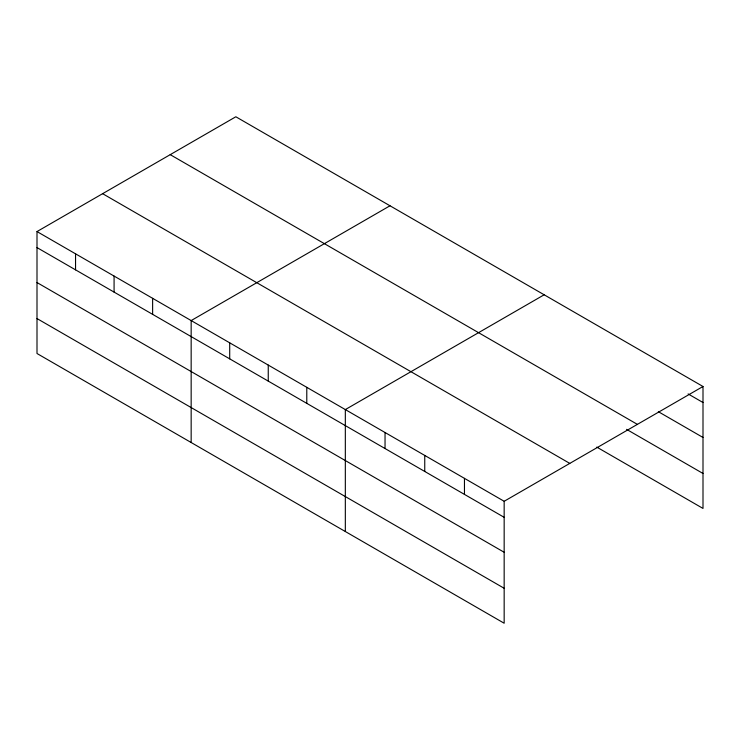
<?xml version="1.0" encoding="UTF-8"?>
<svg xmlns="http://www.w3.org/2000/svg" width="740" height="740" viewBox="0 0 740 740"><rect width="100%" height="100%" fill="white"/><g stroke="black" fill="none" stroke-linecap="round" stroke-linejoin="round"><path stroke-width="1.11" d="M504.162 552.262L504.162 501.285L37 231.565L37 353.507L504.162 623.228L504.162 552.262L37 282.55M596.782 447.108L703 508.435L703 386.493L235.838 116.772L37 231.565M389.999 205.776L191.161 320.577L191.161 442.52M544.159 294.788L345.33 409.581L345.33 531.524M504.162 501.285L703 386.493M688.107 393.921L703 402.523M658.332 411.68L703 437.47M170.219 154.651L637.38 424.371M626.558 429.348L703 473.48M102.62 193.686L569.782 463.397M37 247.595L504.162 517.316M37 318.561L504.162 588.272M464.461 478.355L464.461 494.385M424.751 455.433L424.751 471.463M385.041 432.502L385.041 448.542M306.786 387.325L306.786 403.365M268.25 365.079L268.25 381.109M229.705 342.824L229.705 358.854M152.625 298.322L152.625 314.352M114.08 276.075L114.08 292.106M75.545 253.82L75.545 269.85"/></g></svg>
